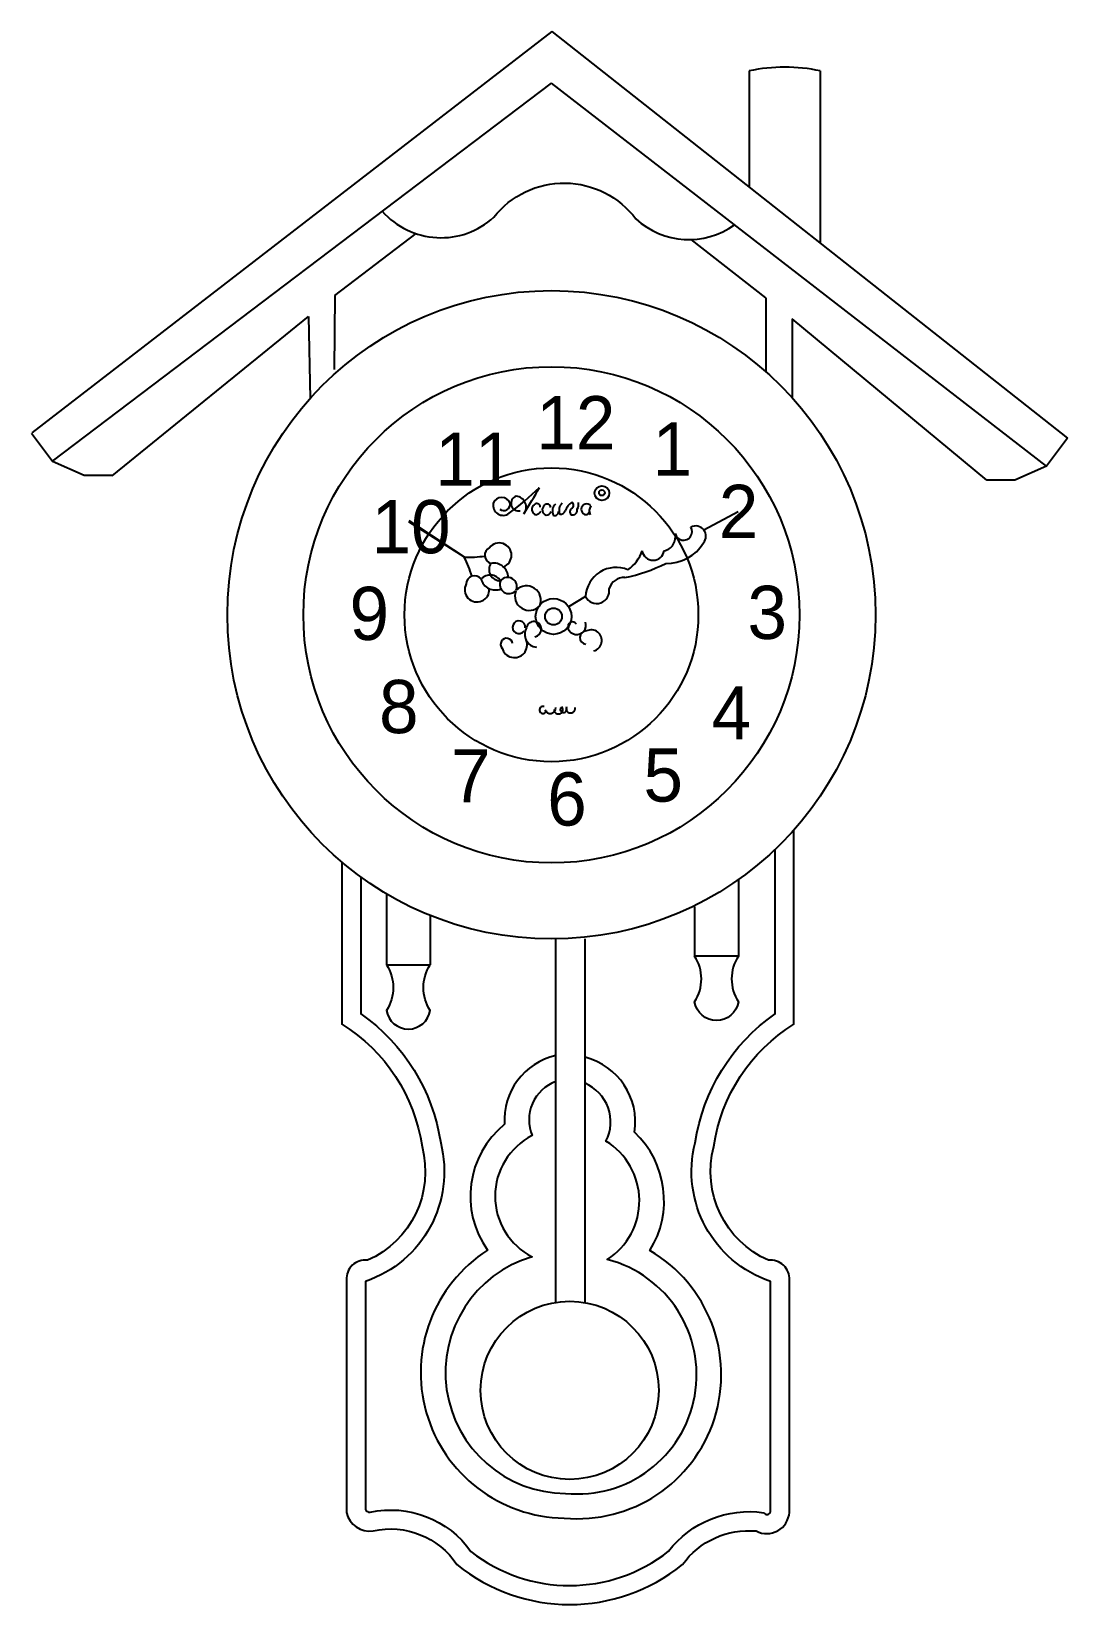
# Model space of a CAD drawing. Extents: x 1155 to 1355, y 1736 to 2040.
import ezdxf

# ---------------------------------------------------------------- set-up
doc = ezdxf.new("R2010")
doc.units = 0
doc.header["$LTSCALE"] = 10
doc.header["$MEASUREMENT"] = 0
doc.layers.add('3', color=3, linetype='CONTINUOUS')
doc.layers.add('7', color=7, linetype='CONTINUOUS')

msp = doc.modelspace()

# ---------------------------------------------------------------- linework, layer by layer
at = {"layer": '3'}
for p, q in [((1291.07, 1876.02), (1291.07, 1861.27)), ((1223.13, 1873.27), (1223.13, 1859.59)), ((1282.63, 1870.78), (1282.63, 1861.27)), ((1231.57, 1869.11), (1231.57, 1859.59)), ((1223.13, 1859.59), (1231.57, 1859.59)), ((1291.07, 1861.27), (1282.63, 1861.27))]:
    msp.add_line(p, q, dxfattribs=at)
for points in [[(1218.18, 1876.53), (1218.18, 1850.1, -0.206152), (1233.59, 1825.22, -0.391888), (1219.08, 1798.46), (1219.08, 1754.41, 0.297664), (1219.95, 1753.9, -0.301273), (1239.44, 1746.31, 0.345104), (1277.6, 1746.36, -0.272708), (1295.98, 1753.8, 0.72439), (1297.25, 1754.02), (1297.25, 1798.46, -0.391888), (1282.73, 1825.22, -0.206152), (1298.15, 1850.1), (1298.15, 1881.83)], [(1223.13, 1859.59, -0.293884), (1223.13, 1850.78, 0.854595), (1231.57, 1850.78, -0.293884), (1231.57, 1859.59)], [(1291.07, 1861.27, 0.293884), (1291.07, 1852.45, -0.854595), (1282.63, 1852.45, 0.293884), (1282.63, 1861.27)], [(1255.81, 1837.08, 0.421946), (1251.24, 1826.6, 0.611755), (1251.24, 1803.22, 0.863668), (1257.7, 1757.54, 0.926429), (1265.77, 1802.69, 0.553876), (1265.5, 1825.53, 0.435827), (1261.46, 1836.71)]]:
    msp.add_lwpolyline(points, format="xyb", dxfattribs=at)
for centre, radius in [((1264.72, 1950.63), 1.42), ((1264.72, 1950.7), 0.555), ((1255.38, 1926.82), 1.63)]:
    msp.add_circle(centre, radius, dxfattribs=at)
for centre, radius, start, end in [((1245.37, 1948.07), 1.73, 20.9072, 159.0928), ((1210.82, 1994.75), 60.01, 306.8656, 314.2126), ((1248.63, 1948.65), 1.45, 107.5949, 283.4187), ((1247.95, 1947.9), 2.14, 323.7533, 83.3788), ((1148.83, 2009.19), 118.66, 328.192, 331.0459), ((1245.64, 1948.27), 1.93, 167.3669, 307.6737), ((1245.76, 1948.5), 1.24, 232.6783, 8.614), ((1252.28, 1947.51), 1.09, 127.3069, 252.6185), ((1252.15, 1947.95), 0.681, 359.59, 140.745), ((1251.87, 1947.61), 1.14, 274.0863, 337.6656), ((1254.3, 1947.41), 1.09, 127.3069, 252.6185), ((1254.16, 1947.85), 0.681, 359.59, 140.745), ((1253.89, 1947.51), 1.14, 274.0863, 337.6656), ((1257.11, 1947.12), 1.95, 134.3067, 202.7016), ((1255.63, 1947.02), 0.724, 243.857, 4.306), ((1258.39, 1947.29), 1.95, 134.3067, 202.7016), ((1256.67, 1947.55), 1.01, 265.7117, 342.4513), ((1260.87, 1945.96), 3.48, 123.0021, 158.4769), ((1259.32, 1947.04), 0.79, 121.6411, 226.0033), ((1259.04, 1947.36), 0.931, 253.6341, 11.1676), ((1258.53, 1948.32), 0.719, 301.829, 51.6219), ((1258.61, 1948.45), 1.62, 325.8944, 13.2053), ((1261.79, 1947.49), 1.05, 38.934, 245.7448), ((1261.63, 1947.12), 0.643, 245.3122, 352.7368), ((1263.78, 1947.2), 1.51, 140.9368, 210.0829), ((1253.34, 1908.78), 0.685, 68.8117, 349.1504), ((1254.72, 1909.17), 1.08, 201.2407, 3.5959), ((1256.34, 1908.86), 0.862, 180.975, 40.2252), ((1257.31, 1908.89), 0.619, 147.4838, 22.2942), ((1258.7, 1909.07), 0.883, 161.7748, 12.727)]:
    msp.add_arc(centre, radius, start, end, dxfattribs=at)
at = {"layer": '7'}
for p, q in [((1255.03, 2039.75), (1154.63, 1962.27)), ((1255.03, 2039.75), (1354.63, 1961.25)), ((1293.17, 2032.13), (1293.17, 2009.7)), ((1306.89, 2032.13), (1306.89, 1998.88)), ((1158.64, 1956.82), (1254.98, 2029.79)), ((1350.57, 1955.84), (1254.98, 2029.79)), ((1213.18, 1988.75), (1228.83, 2000.73)), ((1296.36, 1988.32), (1281.93, 1999.6)), ((1213.18, 1988.75), (1213.03, 1974.51)), ((1296.36, 1988.32), (1296.36, 1974.08)), ((1170.13, 1953.99), (1208.05, 1984.74)), ((1208.05, 1984.74), (1208.39, 1968.92)), ((1339.05, 1953.13), (1301.44, 1984.26)), ((1301.44, 1984.26), (1301.44, 1969.06)), ((1154.58, 1962.23), (1158.64, 1956.82)), ((1354.63, 1961.25), (1350.57, 1955.84)), ((1158.64, 1956.82), (1164.74, 1954.11)), ((1350.57, 1955.84), (1344.47, 1953.13)), ((1164.74, 1954.11), (1170.16, 1954.11)), ((1344.47, 1953.13), (1339.05, 1953.13)), ((1284.39, 1943.54), (1291.02, 1947.08)), ((1238.16, 1938.28), (1227.42, 1945.09)), ((1238.16, 1938.28), (1227.53, 1945.26)), ((1261.55, 1930.69), (1258.3, 1928.65)), ((1255.81, 1794.41), (1255.81, 1864.57)), ((1261.46, 1794.41), (1261.46, 1864.57))]:
    msp.add_line(p, q, dxfattribs=at)
for points in [[(1222.31, 2005.04, 0.418418), (1243.85, 2003.89, -0.493096), (1271.29, 2003.55, 0.354246), (1290.33, 2002.44)], [(1214.51, 1879.41), (1214.51, 1848.13, -0.222369), (1229.99, 1824.49, -0.369301), (1219.45, 1802.53, 0.472716), (1215.41, 1798.72), (1215.41, 1753.87, 0.395841), (1220.57, 1750.28, -0.313144), (1236.72, 1743.79, 0.353923), (1280.26, 1743.79, -0.264575), (1294.53, 1750.28, 0.546772), (1300.92, 1753.87), (1300.92, 1798.72, 0.472716), (1296.88, 1802.53, -0.369301), (1286.33, 1824.49, -0.222369), (1301.81, 1848.13), (1301.81, 1885.64)], [(1255.81, 1842.05, 0.368778), (1245.91, 1828.79, 0.395939), (1242.66, 1804.5, 0.743597), (1257.44, 1752.77, 0.802977), (1273.99, 1804.41, 0.356165), (1271.02, 1827.28, 0.386313), (1261.46, 1841.73, 0.342931)]]:
    msp.add_lwpolyline(points, format="xyb", dxfattribs=at)
for centre, radius in [((1254.98, 1927.14), 62.58), ((1254.98, 1927.14), 47.9), ((1254.98, 1927.14), 28.36), ((1255.38, 1926.82), 3.45), ((1258.5, 1777.43), 17.2)]:
    msp.add_circle(centre, radius, dxfattribs=at)
for centre, radius, start, end in [((1300.03, 2000.42), 32.44, 77.7846, 102.2154), ((1280.48, 1943.19), 1.66, 192.642, 30.9118), ((1282.84, 1942.31), 1.98, 318.9681, 118.4209), ((1244.89, 1938.63), 2.38, 290.3936, 141.9658), ((1276.14, 1942.22), 2.8, 282.4611, 12.5321), ((1277.28, 1945.34), 8.28, 268.3625, 328.4639), ((1238.92, 1962.77), 24.5, 268.2239, 277.4966), ((1216.16, 1927.49), 24.5, 16.8567, 26.1294), ((1243.73, 1938.64), 1.63, 116.028, 255.4072), ((1265.66, 1941.77), 7.2, 304.6539, 341.5381), ((1274.61, 1939.83), 2.15, 188.8676, 351.1324), ((1240.13, 1933.05), 1.63, 38.9461, 178.3253), ((1243.13, 1932.44), 2.39, 32.6289, 136.8099), ((1245.05, 1935.84), 2.12, 144.6706, 272.6101), ((1243.83, 1934.28), 2.83, 1.1467, 100.3441), ((1267.5, 1930.34), 5.96, 67.7371, 176.5903), ((1262.81, 1965.43), 31.74, 281.5057, 296.6374), ((1240.61, 1932), 2.38, 152.3874, 3.9596), ((1244.14, 1934.76), 2.83, 194.0092, 293.2066), ((1246.8, 1933.01), 1.79, 154.1336, 316.4379), ((1246.52, 1932.58), 1.79, 337.9154, 140.2197), ((1250.71, 1930.79), 2.79, 159.3342, 316.687), ((1250.16, 1929.93), 2.79, 337.6663, 135.0191), ((1263.73, 1931.75), 2.42, 205.7215, 11.1058), ((1268.99, 1931.32), 3.02, 87.1181, 162.7992), ((1248.71, 1924.74), 1.23, 354.8601, 323.3001), ((1251.58, 1924.36), 1.47, 277.3391, 169.2604), ((1259.86, 1925.12), 1.79, 199.3451, 20.5755), ((1259.05, 1924.91), 0.865, 30.3104, 205.7756), ((1246.33, 1921.44), 1.17, 6.9831, 221.4193), ((1247.82, 1921.34), 2.46, 195.7532, 21.592), ((1252.39, 1923.41), 2.56, 151.5572, 262.8628), ((1261.75, 1922.75), 1.27, 90.8735, 264.5395), ((1262.65, 1922.17), 2.07, 284.1134, 116.3824)]:
    msp.add_arc(centre, radius, start, end, dxfattribs=at)

# ---------------------------------------------------------------- texts
at = {"layer": '3', "char_height": 10.2696, "width": 10.4973, "attachment_point": 1}
for s, insert in [('\\fTxt|b0|i0|c134|p2;12', (1252.06, 1969.36)), ('\\fTxt|b0|i0|c134|p2;11', (1232.52, 1962.33)), ('\\fTxt|b0|i0|c134|p2;1', (1274.52, 1964.28)), ('\\fTxt|b0|i0|c134|p2;2', (1287.3, 1952.24)), ('\\fTxt|b0|i0|c134|p2;10', (1220.23, 1949.29)), ('\\fTxt|b0|i0|c134|p2;9', (1215.99, 1932.55)), ('\\fTxt|b0|i0|c134|p2;3', (1292.83, 1932.75)), ('\\fTxt|b0|i0|c134|p2;8', (1221.69, 1914.57)), ('\\fTxt|b0|i0|c134|p2;4', (1285.92, 1913.36)), ('\\fTxt|b0|i0|c134|p2;7', (1235.59, 1901.18)), ('\\fTxt|b0|i0|c134|p2;5', (1272.74, 1901.35)), ('\\fTxt|b0|i0|c134|p2;6', (1254.16, 1896.73))]:
    msp.add_mtext(s, dxfattribs=dict(at, insert=insert))

doc.saveas('drawing.dxf')
